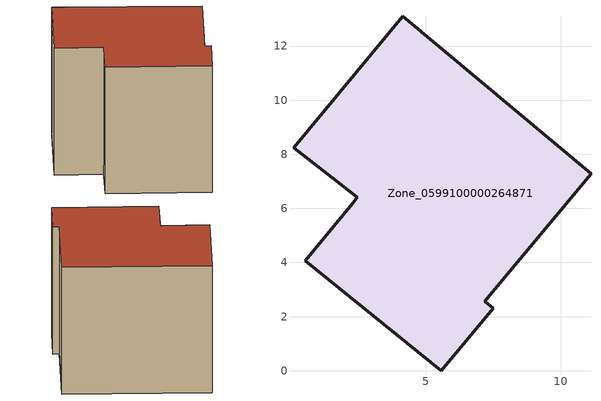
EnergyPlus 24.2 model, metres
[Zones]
Zone_0599100000264871
 floor ground (C_G): 0.55,4.07 2.3,6.19 2.46,6.4 0.12,8.24 4.15,13.1 11.11,7.28 7.18,2.57 7.49,2.31 5.57,0 z0
 wall outside (C_F): 5.57,0 7.49,2.31 7.18,2.57 11.11,7.28 4.15,13.1 0.12,8.24 2.46,6.4 2.3,6.19 0.55,4.07 5.57,0 z0:8.3
 roof outside (C_R): 2.3,6.19 0.55,4.07 5.57,0 7.49,2.31 7.18,2.57 11.11,7.28 4.15,13.1 0.12,8.24 2.46,6.4 z8.3
[BUILDING]
Pand.0599100000264871: North Axis=0; Terrain=City; Loads Convergence Tolerance Value=0.04; Temperature Convergence Tolerance Value=0.4; Solar Distribution=FullExterior; Maximum Number of Warmup Days=25; Minimum Number of Warmup Days=1
[Site:Location]
Rotterdam.The.Hague.AP_ZH_NLD Design_Conditions: Latitude=51.96; Longitude=4.45; Time Zone=1; Elevation=-4.5
[SITE:GROUNDTEMPERATURE:BUILDINGSURFACE]
18, 18, 18, 18, 18, 18, 18, 18, 18, 18, 18, 18
[MATERIAL] Thermal Absorptance=0.9; Solar Absorptance=0.7; Visible Absorptance=0.7
Name | Roughness | Thickness | Conductivity | Density | Specific Heat
G.TC.1946-1964 | MediumSmooth | 0.15 | 1 | 540 | 1210
F.TC.1946-1964 | Rough | 0.3 | 0.857143 | 1920 | 840
R.TC.1946-1964 | MediumRough | 0.2 | 0.235294 | 1500 | 1000
[CONSTRUCTION]
C_G: G.TC.1946-1964
C_F: F.TC.1946-1964
C_R: R.TC.1946-1964
[ZONE]
Zone_0599100000264871: Type=1; Multiplier=1; Ceiling Height=Autocalculate; Volume=Autocalculate; Floor Area=autocalculate; Part of Total Floor Area=Yes
[ZONEINFILTRATION:DESIGNFLOWRATE]
Infil_Zone_0599100000264871: Zone or ZoneList or Space or SpaceList=Zone_0599100000264871; Schedule=AlwaysOn; Design Flow Rate Calculation Method=Flow/Area; Flow Rate per Floor Area=0.003; Constant Term Coefficient=1; Temperature Term Coefficient=0; Velocity Term Coefficient=0; Velocity Squared Term Coefficient=0
[HVACTEMPLATE:ZONE:IDEALLOADSAIRSYSTEM]
Zone_0599100000264871: Maximum Heating Supply Air Temperature=50; Minimum Cooling Supply Air Temperature=13; Maximum Heating Supply Air Humidity Ratio=0.0156; Minimum Cooling Supply Air Humidity Ratio=0.0077; Heating Limit=NoLimit; Cooling Limit=NoLimit; Dehumidification Control Type=ConstantSensibleHeatRatio; Cooling Sensible Heat Ratio=0.7; Dehumidification Setpoint=60; Humidification Control Type=None; Humidification Setpoint=30; Outdoor Air Method=None; Outdoor Air Flow Rate per Person=0.00944; Outdoor Air Flow Rate per Zone Floor Area=0; Outdoor Air Flow Rate per Zone=0; Demand Controlled Ventilation Type=None; Outdoor Air Economizer Type=NoEconomizer; Heat Recovery Type=None; Sensible Heat Recovery Effectiveness=0.7; Latent Heat Recovery Effectiveness=0.65
[ZONECONTROL:THERMOSTAT]
ThermostatControl_Zone_0599100000264871: Zone or ZoneList=Zone_0599100000264871; Control Type Schedule=DualSetpointControlType; Control 1=Thermostat_Zone_0599100000264871; Temperature Difference Between Cutout And Setpoint=0
[THERMOSTATSETPOINT:DUALSETPOINT]
Thermostat_Zone_0599100000264871: Heating Setpoint Temperature Schedule=HeatingSetpoint_Zone_0599100000264871; Cooling Setpoint Temperature Schedule=CoolingSetpoint_Zone_0599100000264871
[SCHEDULE:COMPACT]
HeatingSetpoint_Zone_0599100000264871: Through: 12/31, For: AllDays, Until: 24:00, 21
CoolingSetpoint_Zone_0599100000264871: Through: 12/31, For: AllDays, Until: 24:00, 24
DualSetpointControlType: Through: 12/31, For: AllDays, Until: 24:00, 4
AlwaysOn: Through: 12/31, For: AllDays, Until: 24:00, 1
